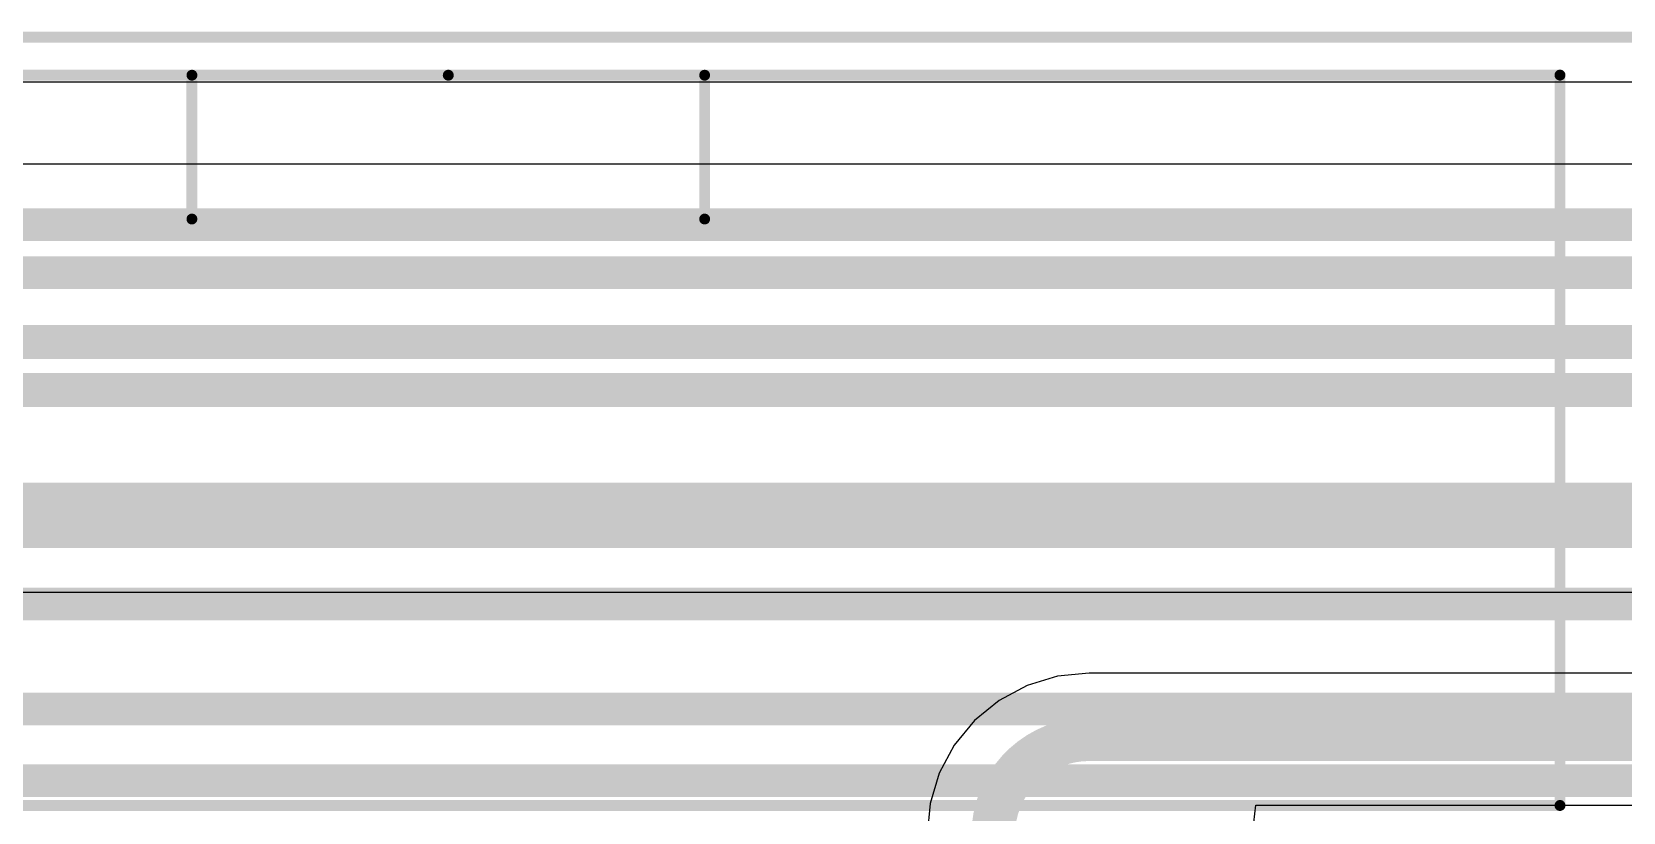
# Model space of a CAD drawing. Header units: inches. Extents: x 0 to 289, y 0 to 168.
# Drawn here: x 39.06 to 57.61, y 90.97 to 100.06 of the extents above; entities that cross this region are included whole.
import ezdxf

# ---------------------------------------------------------------- set-up
doc = ezdxf.new("R2010")
doc.units = ezdxf.units.IN
for name, color, linetype in [('Board Outline', 216, 'Continuous'), ('Bottom Layer', 5, 'Continuous'), ('Bottom Overlay', 54, 'Continuous'), ('Top Layer', 1, 'Continuous')]:
    doc.layers.add(name, color=color, linetype=linetype)

# ---------------------------------------------------------------- blocks, each defined once
blk = doc.blocks.new('SSW_110_02_G_D_RA_N_B_57')
at = {"layer": 'Bottom Overlay'}
for points in [[(12.955, -2.794, 0.127, 0.127, 0), (-12.955, -2.794, 0.127, 0.127, 0)], [(-12.955, -2.794, 0.127, 0.127, 0), (-12.955, -11.304, 0.127, 0.127, 0)], [(-2.988, -9.627, 0.127, 0.127, 0), (-2.988, -11.303, 0.127, 0.127, 0)], [(2.988, -9.627, 0.127, 0.127, 0), (-2.988, -9.627, 0.127, 0.127, 0)], [(2.988, -9.627, 0.127, 0.127, 0), (2.988, -11.303, 0.127, 0.127, 0)], [(12.955, -11.304, 0.127, 0.127, 0), (-12.955, -11.304, 0.127, 0.127, 0)], [(0, -11.303, 0.127, 0.127, 0), (-2.988, -11.303, 0.127, 0.127, 0)], [(2.988, -11.303, 0.127, 0.127, 0), (0, -11.303, 0.127, 0.127, 0)]]:
    blk.add_lwpolyline(points, format="xyseb", dxfattribs=at)
for points in [[(-12.987, -2.794, 0.0635, 0.0635, 1), (-12.923, -2.794, 0.0635, 0.0635, 1)], [(-12.987, -2.794, 0.0635, 0.0635, 1), (-12.923, -2.794, 0.0635, 0.0635, 1)], [(-3.019, -9.627, 0.0635, 0.0635, 1), (-2.956, -9.627, 0.0635, 0.0635, 1)], [(-3.019, -9.627, 0.0635, 0.0635, 1), (-2.956, -9.627, 0.0635, 0.0635, 1)], [(2.956, -9.627, 0.0635, 0.0635, 1), (3.019, -9.627, 0.0635, 0.0635, 1)], [(2.956, -9.627, 0.0635, 0.0635, 1), (3.019, -9.627, 0.0635, 0.0635, 1)], [(-12.987, -11.304, 0.0635, 0.0635, 1), (-12.923, -11.304, 0.0635, 0.0635, 1)], [(-12.987, -11.304, 0.0635, 0.0635, 1), (-12.923, -11.304, 0.0635, 0.0635, 1)], [(-3.019, -11.303, 0.0635, 0.0635, 1), (-2.956, -11.303, 0.0635, 0.0635, 1)], [(-3.019, -11.303, 0.0635, 0.0635, 1), (-2.956, -11.303, 0.0635, 0.0635, 1)], [(-0.032, -11.303, 0.0635, 0.0635, 1), (0.032, -11.303, 0.0635, 0.0635, 1)], [(-0.032, -11.303, 0.0635, 0.0635, 1), (0.032, -11.303, 0.0635, 0.0635, 1)], [(2.956, -11.303, 0.0635, 0.0635, 1), (3.019, -11.303, 0.0635, 0.0635, 1)], [(2.956, -11.303, 0.0635, 0.0635, 1), (3.019, -11.303, 0.0635, 0.0635, 1)]]:
    blk.add_lwpolyline(points, format="xyseb", close=True, dxfattribs=at)

msp = doc.modelspace()

# ---------------------------------------------------------------- linework, layer by layer
at = {"layer": 'Board Outline'}
msp.add_lwpolyline([(0, 100, 0.127, 0.127, 0), (145.27, 100, 0.127, 0.127, 0)], format="xyseb", dxfattribs=at)
at = {"layer": 'Bottom Layer'}
for p, q in [((0.518, 99.482), (144.752, 99.482)), ((81.333, 98.52), (2.772, 98.52)), ((33.785, 93.533), (75.422, 93.533)), ((51.015, 92.556), (50.661, 92.448)), ((51.384, 92.592), (51.015, 92.556)), ((51.384, 92.59), (51.384, 92.592)), ((58.626, 92.59), (51.384, 92.59)), ((50.661, 92.448), (50.334, 92.274)), ((50.334, 92.274), (50.048, 92.039)), ((50.048, 92.039), (49.813, 91.752)), ((49.813, 91.752), (49.638, 91.426)), ((49.638, 91.426), (49.531, 91.071)), ((49.531, 91.071), (49.495, 90.705)), ((53.302, 90.849), (53.328, 91.052)), ((53.328, 91.052), (58.626, 91.052))]:
    msp.add_line(p, q, dxfattribs=at)
for points in [[(2.772, 97.815, 0.381, 0.381, 0), (81.333, 97.815, 0.381, 0.381, 0)], [(2.772, 97.257, 0.381, 0.381, 0), (81.333, 97.257, 0.381, 0.381, 0)], [(7.391, 96.44, 0.381, 0.381, 0), (81.117, 96.44, 0.381, 0.381, 0)], [(7.391, 95.881, 0.381, 0.381, 0), (81.117, 95.881, 0.381, 0.381, 0)], [(33.785, 94.429, 0.762, 0.762, 0), (75.422, 94.429, 0.762, 0.762, 0)], [(50.266, 90.703, 0.508, 0.508, -0.414214), (51.384, 91.821, 0.508, 0.508, 0)], [(51.384, 91.821, 0.508, 0.508, 0), (58.626, 91.821, 0.508, 0.508, 0)]]:
    msp.add_lwpolyline(points, format="xyseb", dxfattribs=at)
msp.add_lwpolyline([(51.257, 91.821, 0.254, 0.254, 1), (51.511, 91.821, 0.254, 0.254, 1)], format="xyseb", close=True, dxfattribs=at)
msp.add_lwpolyline([(51.257, 91.821, 0.254, 0.254, 1), (51.511, 91.821, 0.254, 0.254, 1)], format="xyseb", close=True, dxfattribs=at)
at = {"layer": 'Top Layer'}
for p, q in [((0.518, 99.482), (144.752, 99.482)), ((99.825, 98.52), (2.695, 98.52))]:
    msp.add_line(p, q, dxfattribs=at)
for points in [[(2.695, 97.815, 0.381, 0.381, 0), (99.825, 97.815, 0.381, 0.381, 0)], [(8.969, 97.257, 0.381, 0.381, 0), (99.825, 97.257, 0.381, 0.381, 0)], [(19.779, 96.458, 0.381, 0.381, 0), (99.708, 96.458, 0.381, 0.381, 0)], [(19.779, 95.899, 0.381, 0.381, 0), (99.708, 95.899, 0.381, 0.381, 0)], [(24.006, 94.488, 0.381, 0.381, 0), (90.088, 94.488, 0.381, 0.381, 0)], [(22.05, 93.396, 0.381, 0.381, 0), (73.305, 93.396, 0.381, 0.381, 0)], [(36.15, 92.173, 0.381, 0.381, 0), (63.538, 92.173, 0.381, 0.381, 0)], [(37.129, 91.337, 0.381, 0.381, 0), (63.343, 91.337, 0.381, 0.381, 0)]]:
    msp.add_lwpolyline(points, format="xyseb", dxfattribs=at)

# ---------------------------------------------------------------- block references
at = {"rotation": 180}
msp.add_blockref('SSW_110_02_G_D_RA_N_B_57', (43.916, 88.255), dxfattribs=at)

doc.saveas('drawing.dxf')
